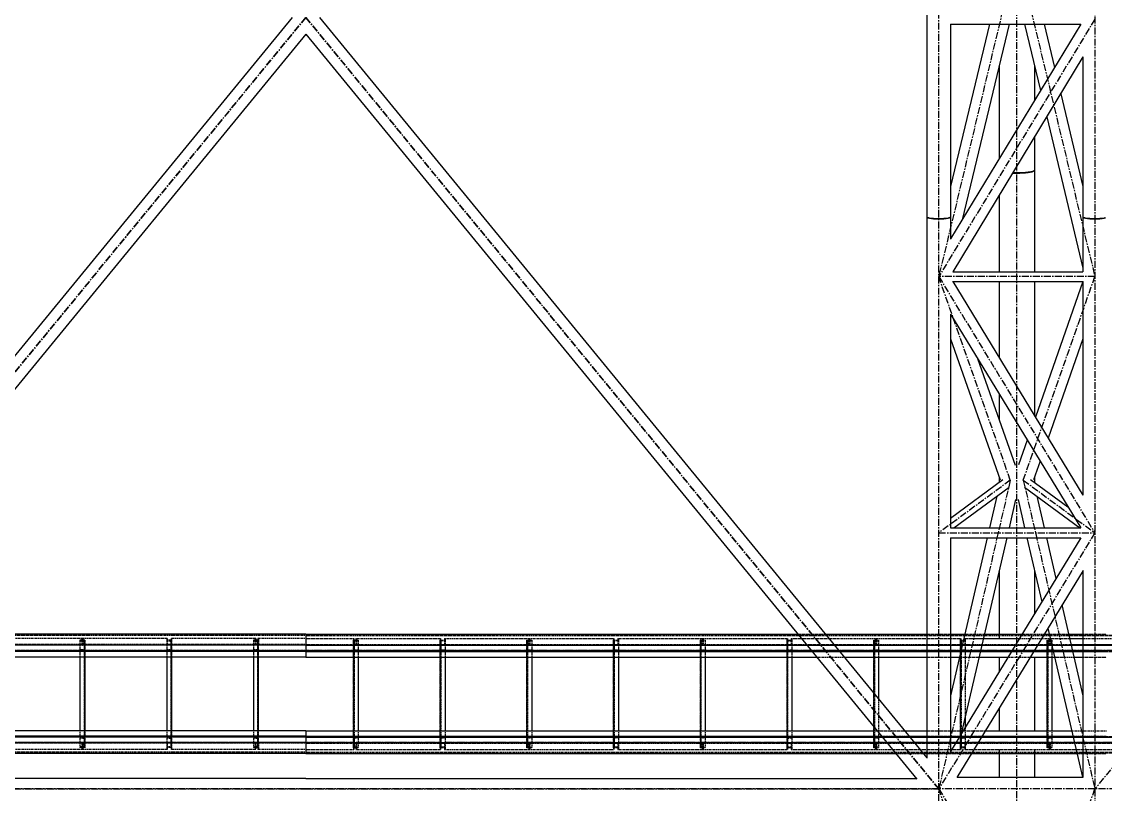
# Model space of a CAD drawing. Header units: millimetres. Extents: x 5143 to 30813, y 232 to 21408.
# Drawn here: x 17307 to 18557, y 4114 to 5006 of the extents above; entities that cross this region are included whole.
import ezdxf

# ---------------------------------------------------------------- set-up
doc = ezdxf.new("R2010")
doc.units = ezdxf.units.MM
doc.header["$LTSCALE"] = 0.25
for name, pattern in [('CENTER', [50.8, 31.75, -6.35, 6.35, -6.35]), ('XKITLINE00', [0]), ('XKITLINE02', [4, 2, -2]), ('XKITLINE03', [6, 3, -1, 1, -1])]:
    doc.linetypes.add(name, pattern=pattern)

msp = doc.modelspace()

# ---------------------------------------------------------------- linework, layer by layer
at = {"color": 8, "linetype": 'CENTER'}
for p, q in [((18365, 4780.4), (18365, 5900.3)), ((20005, 5900.3), (18545, 4120.6)), ((18545, 5900.3), (18545, 4780.4)), ((18455, 4834.3), (18455, 5726.2)), ((18447.5, 5055.3), (18365, 4711.5)), ((18462.5, 5055.3), (18545, 4711.5)), ((16905, 4120.6), (17635, 5010.4)), ((17635, 5010.4), (16905, 4120.6)), ((18365, 4120.6), (17635, 5010.4)), ((17635, 5010.4), (18365, 4120.6)), ((18545, 5008.4), (18365, 4711.5)), ((18455, 3665.6), (18455, 4834.3)), ((18365, 3598.6), (18365, 4780.4)), ((18545, 4780.4), (18545, 3598.6)), ((18365, 4711.5), (18545, 4416)), ((18545, 4711.5), (18365, 4711.5)), ((18447.5, 4476.7), (18365, 4711.5)), ((18462.5, 4476.7), (18545, 4711.5)), ((18447.5, 4476.7), (18365, 4120.6)), ((18447.5, 4476.7), (18365, 4416)), ((18462.5, 4476.7), (18545, 4120.6)), ((18462.5, 4476.7), (18545, 4416)), ((18545, 4416), (18365, 4120.6)), ((18365, 4416), (18545, 4416)), ((16905, 4120.6), (17635, 4120.6)), ((17635, 4120.6), (16905, 4120.6)), ((18365, 4120.6), (17635, 4120.6)), ((17635, 4120.6), (18365, 4120.6)), ((18365, 4120.6), (18545, 3825.1)), ((18545, 4120.6), (18365, 4120.6)), ((18447.5, 3885.8), (18365, 4120.6)), ((18462.5, 3885.8), (18545, 4120.6)), ((20005, 4120.6), (18545, 4120.6))]:
    msp.add_line(p, q, dxfattribs=at)
at = {"color": 8, "linetype": 'XKITLINE00'}
for p, q in [((18351.3, 5854.6), (18351.3, 4780.4)), ((17619.2, 5010.4), (16918.6, 4156.4)), ((17619.2, 5010.4), (16918.6, 4156.4)), ((17650.8, 5010.4), (18351.3, 4156.4)), ((17650.8, 5010.4), (18351.3, 4156.4)), ((18528.8, 5002.7), (18378.6, 4755.1)), ((18378.6, 5002.7), (18529, 5002.7)), ((18423.6, 5002.7), (18378.6, 4815.3)), ((18378.6, 5002.7), (18378.6, 4780.4)), ((18446.1, 5002.7), (18392, 4777.1)), ((18463.9, 5002.7), (18482.3, 4926)), ((18486.4, 5002.7), (18498.4, 4952.6)), ((17635, 4991.2), (16930.3, 4132.1)), ((17635, 4991.2), (16930.3, 4132.1)), ((17635, 4991.2), (18339.7, 4132.1)), ((17635, 4991.2), (18339.7, 4132.1)), ((18531.3, 4964.8), (18381.1, 4717)), ((18531.3, 4964.8), (18531.3, 4780.4)), ((18434.7, 4955), (18434.7, 4847.5)), ((18475.3, 4955), (18475.3, 4914.5)), ((18505.6, 4922.4), (18531.3, 4815.3)), ((18489.5, 4895.8), (18531.3, 4721.4)), ((18475.3, 4872.3), (18475.3, 4834.3)), ((18450.1, 4830.9), (18451.5, 4830.8)), ((18450.3, 4831.1), (18451.7, 4831)), ((18450.6, 4831.6), (18451.5, 4831.6)), ((18451.5, 4831.6), (18455, 4831.6)), ((18451.5, 4830.8), (18455, 4830.7)), ((18451.7, 4831), (18455, 4831)), ((18455, 4831.6), (18458.5, 4831.6)), ((18455, 4831), (18458.3, 4831)), ((18455, 4830.7), (18458.5, 4830.8)), ((18458.3, 4831), (18461.5, 4831.2)), ((18458.5, 4831.6), (18461.9, 4831.7)), ((18458.5, 4830.8), (18461.9, 4831)), ((18461.5, 4831.2), (18464.6, 4831.4)), ((18461.9, 4831.7), (18465.1, 4831.9)), ((18461.9, 4831), (18465.1, 4831.2)), ((18464.6, 4831.4), (18467.3, 4831.7)), ((18465.1, 4831.9), (18468, 4832.2)), ((18465.1, 4831.2), (18468, 4831.6)), ((18467.3, 4831.7), (18469.6, 4832.1)), ((18468, 4832.2), (18470.5, 4832.5)), ((18468, 4831.6), (18470.5, 4832)), ((18469.6, 4832.1), (18471.6, 4832.6)), ((18470.5, 4832.5), (18472.6, 4832.9)), ((18470.5, 4832), (18472.6, 4832.5)), ((18471.6, 4832.6), (18472.1, 4832.8)), ((18472.6, 4832.9), (18474.1, 4833.3)), ((18472.6, 4832.5), (18474.1, 4833.1)), ((18474.1, 4833.3), (18475, 4833.8)), ((18474.1, 4833.1), (18475, 4833.7)), ((18475.3, 4834.3), (18475, 4833.8)), ((18475.3, 4834.3), (18475, 4833.7)), ((18475.3, 4834.3), (18475.3, 4717.2)), ((18434.7, 4805.4), (18434.7, 4717.2)), ((18351.3, 4780.4), (18351.7, 4779.9)), ((18351.3, 4780.4), (18351.3, 4156.2)), ((18351.3, 4780.4), (18351.7, 4780)), ((18351.7, 4780), (18352.7, 4779.6)), ((18351.7, 4779.9), (18352.7, 4779.4)), ((18352.7, 4779.6), (18354.3, 4779.3)), ((18352.7, 4779.4), (18354.3, 4779)), ((18353, 4779.6), (18353.2, 4779.5)), ((18353.2, 4779.5), (18354.8, 4779)), ((18354.3, 4779.3), (18356.5, 4779)), ((18354.3, 4779), (18356.5, 4778.6)), ((18354.8, 4779), (18356.9, 4778.7)), ((18356.5, 4779), (18359.1, 4778.8)), ((18356.5, 4778.6), (18359.1, 4778.3)), ((18356.9, 4778.7), (18359.3, 4778.4)), ((18359.1, 4778.8), (18362, 4778.7)), ((18359.1, 4778.3), (18362, 4778.1)), ((18359.3, 4778.4), (18362.1, 4778.2)), ((18362, 4778.7), (18365, 4778.6)), ((18362, 4778.1), (18365, 4778.1)), ((18362.1, 4778.2), (18365, 4778.2)), ((18365, 4778.6), (18368, 4778.7)), ((18365, 4778.2), (18367.9, 4778.2)), ((18365, 4778.1), (18368, 4778.1)), ((18367.9, 4778.2), (18370.7, 4778.4)), ((18368, 4778.7), (18370.9, 4778.8)), ((18368, 4778.1), (18370.9, 4778.3)), ((18370.7, 4778.4), (18373.1, 4778.7)), ((18370.9, 4778.8), (18373.5, 4779)), ((18370.9, 4778.3), (18373.5, 4778.6)), ((18373.1, 4778.7), (18375.2, 4779)), ((18373.5, 4779), (18375.7, 4779.3)), ((18373.5, 4778.6), (18375.7, 4779)), ((18375.2, 4779), (18376.8, 4779.5)), ((18375.7, 4779.3), (18377.3, 4779.6)), ((18375.7, 4779), (18377.3, 4779.4)), ((18376.8, 4779.5), (18377, 4779.6)), ((18377.3, 4779.6), (18378.3, 4780)), ((18377.3, 4779.4), (18378.3, 4779.9)), ((18378.6, 4780.4), (18378.3, 4779.9)), ((18378.6, 4780.4), (18378.3, 4780)), ((18378.6, 4780.4), (18378.6, 4754.6)), ((18531.3, 4780.4), (18531.7, 4780)), ((18531.3, 4780.4), (18531.3, 4717)), ((18531.3, 4780.4), (18531.7, 4779.9)), ((18531.7, 4780), (18532.7, 4779.6)), ((18531.7, 4779.9), (18532.7, 4779.4)), ((18532.7, 4779.6), (18534.3, 4779.3)), ((18532.7, 4779.4), (18534.3, 4779)), ((18533, 4779.6), (18533.2, 4779.5)), ((18533.2, 4779.5), (18534.8, 4779)), ((18534.3, 4779.3), (18536.5, 4779)), ((18534.3, 4779), (18536.5, 4778.6)), ((18534.8, 4779), (18536.9, 4778.7)), ((18536.5, 4779), (18539.1, 4778.8)), ((18536.5, 4778.6), (18539.1, 4778.3)), ((18536.9, 4778.7), (18539.3, 4778.4)), ((18539.1, 4778.8), (18542, 4778.6)), ((18539.1, 4778.3), (18542, 4778.1)), ((18539.3, 4778.4), (18542.1, 4778.2)), ((18542, 4778.6), (18545, 4778.6)), ((18542, 4778.1), (18545, 4778.1)), ((18542.1, 4778.2), (18545, 4778.2)), ((18545, 4778.6), (18548, 4778.6)), ((18545, 4778.2), (18547.9, 4778.2)), ((18545, 4778.1), (18548, 4778.1)), ((18547.9, 4778.2), (18550.7, 4778.4)), ((18548, 4778.6), (18550.9, 4778.8)), ((18548, 4778.1), (18550.9, 4778.3)), ((18550.7, 4778.4), (18553.1, 4778.7)), ((18550.9, 4778.8), (18553.5, 4779)), ((18550.9, 4778.3), (18553.5, 4778.6)), ((18553.1, 4778.7), (18555.2, 4779)), ((18553.5, 4779), (18555.7, 4779.3)), ((18553.5, 4778.6), (18555.7, 4779)), ((18555.2, 4779), (18556.8, 4779.5)), ((18555.7, 4779.3), (18557.3, 4779.6)), ((18555.7, 4779), (18557.3, 4779.4)), ((18556.8, 4779.5), (18557, 4779.6)), ((18381.2, 4717.2), (18531.3, 4717.2)), ((18381, 4705.8), (18531.5, 4705.8)), ((18381.2, 4705.8), (18531.3, 4459.4)), ((18434.7, 4705.8), (18434.7, 4618)), ((18475.3, 4705.8), (18475.3, 4551.4)), ((18531.3, 4705.7), (18476.5, 4549.5)), ((18531.3, 4705.8), (18531.3, 4459.4)), ((18378.6, 4668.1), (18378.6, 4421.6)), ((18378.7, 4668.1), (18528.8, 4421.6)), ((18378.6, 4639.6), (18435.7, 4477.2)), ((18531.3, 4639.6), (18491.2, 4525.3)), ((18409.8, 4616.9), (18453, 4494.1)), ((18434.7, 4576.1), (18434.7, 4546.2)), ((18467.1, 4522.9), (18457, 4494.3)), ((18481.8, 4498.7), (18474.2, 4477.1)), ((18378.6, 4433.1), (18439, 4477.6)), ((18434.7, 4480.1), (18434.7, 4474.4)), ((18470.9, 4477.6), (18514, 4445.9)), ((18475.3, 4480.1), (18475.3, 4474.4)), ((18382.3, 4421.7), (18446.3, 4468.8)), ((18463.9, 4468.6), (18527.6, 4421.7)), ((18432, 4458.3), (18423.5, 4421.7)), ((18453.5, 4454.3), (18446, 4421.7)), ((18456.4, 4454.5), (18464, 4421.7)), ((18478, 4458.2), (18486.5, 4421.7)), ((18378.6, 4421.7), (18528.8, 4421.7)), ((18378.5, 4410.3), (18529, 4410.3)), ((18420.9, 4410.3), (18378.6, 4228)), ((18378.6, 4410.3), (18378.6, 4163.9)), ((18528.8, 4410.3), (18378.7, 4163.9)), ((18443.3, 4410.3), (18391, 4184.1)), ((18466.6, 4410.3), (18483.8, 4336.5)), ((18489.1, 4410.3), (18500, 4363.2)), ((18531.4, 4372.7), (18385.9, 4133.9)), ((18434.7, 4373), (18434.7, 4294.3)), ((18475.3, 4373), (18475.3, 4322.6)), ((18531.3, 4372.6), (18531.3, 4134)), ((18507.1, 4332.8), (18531.3, 4228)), ((18490.8, 4306.1), (18530.6, 4134.2)), ((18434.7, 4280.5), (18434.7, 4280.3)), ((18475.3, 4280.5), (18475.3, 4280.3)), ((18434.7, 4272.8), (18434.7, 4255.9)), ((18475.3, 4272.8), (18475.3, 4187.8)), ((18434.7, 4214), (18434.7, 4187.8)), ((18434.7, 4180.3), (18434.7, 4180)), ((18475.3, 4180.3), (18475.3, 4180)), ((18434.7, 4166.3), (18434.7, 4134.2)), ((18475.3, 4166.3), (18475.3, 4134.2)), ((17635, 4132.7), (16930.7, 4132.7)), ((17635, 4132.7), (16930.7, 4132.7)), ((17635, 4132.7), (18339.2, 4132.7)), ((17635, 4132.7), (18339.2, 4132.7)), ((18386.1, 4134.2), (18531.3, 4134.2))]:
    msp.add_line(p, q, dxfattribs=at)
at = {"color": 3, "linetype": 'XKITLINE02'}
for p, q in [((17635, 4298.1), (13535, 4298.1)), ((17635, 4297.6), (13535, 4297.6)), ((17376.7, 4287.1), (17274.3, 4287.1)), ((17377.2, 4294.3), (17279.6, 4294.3)), ((17371.4, 4287.1), (17371.4, 4286.3)), ((17374.5, 4292.3), (17374.5, 4168.3)), ((17374.5, 4292.3), (17374.5, 4272.8)), ((17380, 4292.3), (17374.5, 4292.3)), ((17374.5, 4292.3), (17374.5, 4291.6)), ((17380, 4292.3), (17374.5, 4292.3)), ((17374.5, 4291.6), (17379.3, 4291.2)), ((17376.7, 4294.3), (17376.7, 4287.1)), ((17475.1, 4294.3), (17377.2, 4294.3)), ((17377.2, 4294.3), (17377.2, 4286.3)), ((17377.2, 4294.3), (17377.2, 4286.3)), ((17377.8, 4294.3), (17377.8, 4287.1)), ((17480.3, 4287.1), (17377.8, 4287.1)), ((17379.3, 4292.3), (17379.3, 4168.3)), ((17379.3, 4291.2), (17379.3, 4281.3)), ((17380, 4292.3), (17380, 4168.3)), ((17380, 4292.3), (17380, 4272.8)), ((17380, 4292.3), (17380, 4280.3)), ((17383, 4287.1), (17383, 4286.3)), ((17576.7, 4287.1), (17474.3, 4287.1)), ((17480.2, 4287.1), (17474.3, 4287.1)), ((17474.3, 4287.1), (17474.3, 4286.3)), ((17474.5, 4294.3), (17474.5, 4286.3)), ((17474.5, 4292.3), (17474.5, 4291.6)), ((17480, 4292.3), (17474.5, 4292.3)), ((17474.5, 4292.3), (17474.5, 4168.3)), ((17474.5, 4292.3), (17474.5, 4272.8)), ((17480, 4292.3), (17474.5, 4292.3)), ((17474.5, 4291.6), (17479.3, 4291.2)), ((17475.1, 4294.3), (17475.1, 4287.1)), ((17479.3, 4292.3), (17479.3, 4168.3)), ((17479.3, 4291.2), (17479.3, 4281.3)), ((17577.2, 4294.3), (17479.6, 4294.3)), ((17479.6, 4294.3), (17479.6, 4287.1)), ((17480, 4292.3), (17480, 4280.3)), ((17480, 4292.3), (17480, 4168.3)), ((17480, 4292.3), (17480, 4272.8)), ((17480.2, 4294.3), (17480.2, 4286.3)), ((17480.3, 4287.1), (17480.3, 4286.3)), ((17571.4, 4287.1), (17571.4, 4286.3)), ((17635, 4287.1), (17574.3, 4287.1)), ((17574.3, 4287.1), (17574.3, 4286.3)), ((17574.5, 4292.3), (17574.5, 4291.6)), ((17580, 4292.3), (17574.5, 4292.3)), ((17574.5, 4292.3), (17574.5, 4168.3)), ((17574.5, 4292.3), (17574.5, 4272.8)), ((17580, 4292.3), (17574.5, 4292.3)), ((17574.5, 4291.6), (17579.3, 4291.2)), ((17576.7, 4294.3), (17576.7, 4287.1)), ((17577.2, 4294.3), (17577.2, 4286.3)), ((17579.3, 4292.3), (17579.3, 4168.3)), ((17579.3, 4291.2), (17579.3, 4281.3)), ((17635, 4294.3), (17579.6, 4294.3)), ((17579.6, 4294.3), (17579.6, 4287.1)), ((17580, 4292.3), (17580, 4280.3)), ((17580, 4292.3), (17580, 4168.3)), ((17580, 4292.3), (17580, 4272.8)), ((17580.2, 4294.3), (17580.2, 4286.3)), ((17635, 4298.1), (21735, 4298.1)), ((17635, 4297.6), (21735, 4297.6)), ((17635, 4294.3), (17690.4, 4294.3)), ((17635, 4287.1), (17695.6, 4287.1)), ((17689.8, 4294.3), (17689.8, 4286.3)), ((17690, 4292.3), (17695.5, 4292.3)), ((17690, 4292.3), (17690, 4280.3)), ((17690, 4292.3), (17690, 4168.3)), ((17690, 4292.3), (17690, 4272.8)), ((17690, 4292.3), (17695.5, 4292.3)), ((17690.4, 4294.3), (17690.4, 4287.1)), ((17690.7, 4292.3), (17690.7, 4168.3)), ((17695.5, 4291.6), (17690.7, 4291.2)), ((17690.7, 4291.2), (17690.7, 4281.3)), ((17692.7, 4294.3), (17790.4, 4294.3)), ((17692.7, 4294.3), (17692.7, 4286.3)), ((17693.3, 4294.3), (17693.3, 4287.1)), ((17693.3, 4287.1), (17795.6, 4287.1)), ((17695.5, 4292.3), (17695.5, 4291.6)), ((17695.5, 4292.3), (17695.5, 4168.3)), ((17695.5, 4292.3), (17695.5, 4272.8)), ((17695.6, 4287.1), (17695.6, 4286.3)), ((17698.6, 4287.1), (17698.6, 4286.3)), ((17789.7, 4287.1), (17789.7, 4286.3)), ((17789.7, 4287.1), (17892.2, 4287.1)), ((17789.8, 4294.3), (17789.8, 4286.3)), ((17789.8, 4287.1), (17795.6, 4287.1)), ((17790, 4292.3), (17795.5, 4292.3)), ((17790, 4292.3), (17790, 4280.3)), ((17790, 4292.3), (17790, 4168.3)), ((17790, 4292.3), (17790, 4272.8)), ((17790, 4292.3), (17795.5, 4292.3)), ((17790.4, 4294.3), (17790.4, 4287.1)), ((17790.7, 4292.3), (17790.7, 4168.3)), ((17795.5, 4291.6), (17790.7, 4291.2)), ((17790.7, 4291.2), (17790.7, 4281.3)), ((17794.9, 4294.3), (17794.9, 4287.1)), ((17794.9, 4294.3), (17892.7, 4294.3)), ((17795.5, 4294.3), (17795.5, 4286.3)), ((17795.5, 4292.3), (17795.5, 4291.6)), ((17795.5, 4292.3), (17795.5, 4168.3)), ((17795.5, 4292.3), (17795.5, 4272.8)), ((17795.6, 4287.1), (17795.6, 4286.3)), ((17886.9, 4287.1), (17886.9, 4286.3)), ((17890, 4292.3), (17890, 4168.3)), ((17890, 4292.3), (17890, 4272.8)), ((17890, 4292.3), (17895.5, 4292.3)), ((17890, 4292.3), (17895.5, 4292.3)), ((17890, 4292.3), (17890, 4280.3)), ((17890.7, 4292.3), (17890.7, 4168.3)), ((17895.5, 4291.6), (17890.7, 4291.2)), ((17890.7, 4291.2), (17890.7, 4281.3)), ((17892.2, 4294.3), (17892.2, 4287.1)), ((17892.7, 4294.3), (17892.7, 4286.3)), ((17892.7, 4294.3), (17990.4, 4294.3)), ((17892.7, 4294.3), (17892.7, 4286.3)), ((17893.3, 4294.3), (17893.3, 4287.1)), ((17893.3, 4287.1), (17995.6, 4287.1)), ((17895.5, 4292.3), (17895.5, 4168.3)), ((17895.5, 4292.3), (17895.5, 4272.8)), ((17895.5, 4292.3), (17895.5, 4291.6)), ((17898.6, 4287.1), (17898.6, 4286.3)), ((17989.7, 4287.1), (17989.7, 4286.3)), ((17989.7, 4287.1), (18092.2, 4287.1)), ((17989.8, 4294.3), (17989.8, 4286.3)), ((17989.8, 4287.1), (17995.6, 4287.1)), ((17990, 4292.3), (17990, 4168.3)), ((17990, 4292.3), (17990, 4272.8)), ((17990, 4292.3), (17995.5, 4292.3)), ((17990, 4292.3), (17995.5, 4292.3)), ((17990, 4292.3), (17990, 4280.3)), ((17990.4, 4294.3), (17990.4, 4287.1)), ((17990.7, 4292.3), (17990.7, 4168.3)), ((17995.5, 4291.6), (17990.7, 4291.2)), ((17990.7, 4291.2), (17990.7, 4281.3)), ((17994.9, 4294.3), (17994.9, 4287.1)), ((17994.9, 4294.3), (18092.7, 4294.3)), ((17995.5, 4294.3), (17995.5, 4286.3)), ((17995.5, 4292.3), (17995.5, 4168.3)), ((17995.5, 4292.3), (17995.5, 4272.8)), ((17995.5, 4292.3), (17995.5, 4291.6)), ((17995.6, 4287.1), (17995.6, 4286.3)), ((18086.9, 4287.1), (18086.9, 4286.3)), ((18090, 4292.3), (18090, 4168.3)), ((18090, 4292.3), (18090, 4272.8)), ((18090, 4292.3), (18095.5, 4292.3)), ((18090, 4292.3), (18095.5, 4292.3)), ((18090, 4292.3), (18090, 4280.3)), ((18090.7, 4292.3), (18090.7, 4168.3)), ((18095.5, 4291.6), (18090.7, 4291.2)), ((18090.7, 4291.2), (18090.7, 4281.3)), ((18092.2, 4294.3), (18092.2, 4287.1)), ((18092.7, 4294.3), (18190.4, 4294.3)), ((18092.7, 4294.3), (18092.7, 4286.3)), ((18092.7, 4294.3), (18092.7, 4286.3)), ((18093.3, 4294.3), (18093.3, 4287.1)), ((18093.3, 4287.1), (18195.6, 4287.1)), ((18095.5, 4292.3), (18095.5, 4168.3)), ((18095.5, 4292.3), (18095.5, 4272.8)), ((18095.5, 4292.3), (18095.5, 4291.6)), ((18098.6, 4287.1), (18098.6, 4286.3)), ((18189.7, 4287.1), (18189.7, 4286.3)), ((18189.7, 4287.1), (18213.2, 4287.1)), ((18189.8, 4294.3), (18189.8, 4286.3)), ((18189.8, 4287.1), (18195.6, 4287.1)), ((18190, 4292.3), (18190, 4168.3)), ((18190, 4292.3), (18190, 4272.8)), ((18190, 4292.3), (18195.5, 4292.3)), ((18190, 4292.3), (18195.5, 4292.3)), ((18190, 4292.3), (18190, 4280.3)), ((18190.4, 4294.3), (18190.4, 4287.1)), ((18190.7, 4292.3), (18190.7, 4168.3)), ((18190.7, 4291.2), (18195.5, 4291.6)), ((18190.7, 4291.2), (18190.7, 4281.3)), ((18194.9, 4294.3), (18194.9, 4287.1)), ((18194.9, 4294.3), (18207.3, 4294.3)), ((18195.5, 4294.3), (18195.5, 4286.3)), ((18195.5, 4292.3), (18195.5, 4168.3)), ((18195.5, 4292.3), (18195.5, 4272.8)), ((18195.5, 4292.3), (18195.5, 4291.6)), ((18195.6, 4287.1), (18195.6, 4286.3)), ((18202.9, 4299), (18234.4, 4299)), ((18207.3, 4294.3), (18292.7, 4294.3)), ((18213.2, 4287.1), (18292.2, 4287.1)), ((18286.9, 4287.1), (18286.9, 4286.3)), ((18290, 4292.3), (18290, 4168.3)), ((18290, 4292.3), (18290, 4272.8)), ((18290, 4292.3), (18295.5, 4292.3)), ((18290, 4292.3), (18295.5, 4292.3)), ((18290, 4292.3), (18290, 4280.3)), ((18290.7, 4292.3), (18290.7, 4168.3)), ((18290.7, 4291.2), (18295.5, 4291.6)), ((18290.7, 4291.2), (18290.7, 4281.3)), ((18292.2, 4294.3), (18292.2, 4287.1)), ((18292.7, 4294.3), (18390.4, 4294.3)), ((18292.7, 4294.3), (18292.7, 4286.3)), ((18292.7, 4294.3), (18292.7, 4286.3)), ((18293.3, 4294.3), (18293.3, 4287.1)), ((18293.3, 4287.1), (18395.6, 4287.1)), ((18295.5, 4292.3), (18295.5, 4168.3)), ((18295.5, 4292.3), (18295.5, 4272.8)), ((18295.5, 4292.3), (18295.5, 4291.6)), ((18298.6, 4287.1), (18298.6, 4286.3)), ((18351.3, 4299), (18378.6, 4299)), ((18389.7, 4287.1), (18389.7, 4286.3)), ((18389.7, 4287.1), (18398.3, 4287.1)), ((18389.8, 4294.3), (18389.8, 4286.3)), ((18390, 4292.3), (18390, 4168.3)), ((18390, 4292.3), (18395.5, 4292.3)), ((18390, 4292.3), (18395.5, 4292.3)), ((18390, 4292.3), (18390, 4280.3)), ((18390.4, 4294.3), (18390.4, 4287.1)), ((18390.7, 4292.3), (18390.7, 4168.3)), ((18390.7, 4291.2), (18395.5, 4291.6)), ((18390.7, 4291.2), (18390.7, 4281.3)), ((18394.9, 4294.3), (18394.9, 4287.1)), ((18394.9, 4294.3), (18458, 4294.3)), ((18395.1, 4299), (18417.6, 4299)), ((18395.5, 4294.3), (18395.5, 4286.3)), ((18395.5, 4292.3), (18395.5, 4168.3)), ((18395.5, 4292.3), (18395.5, 4203.7)), ((18395.5, 4292.3), (18395.5, 4291.6)), ((18395.6, 4287.1), (18395.6, 4286.3)), ((18396.4, 4287.1), (18492.2, 4287.1)), ((18401.6, 4294.3), (18492.7, 4294.3)), ((18460.9, 4299), (18486.4, 4299)), ((18486.9, 4287.1), (18486.9, 4286.3)), ((18490, 4292.3), (18495.5, 4292.3)), ((18490, 4292.3), (18490, 4280.3)), ((18490, 4292.3), (18490, 4168.3)), ((18490, 4292.3), (18490, 4272.8)), ((18490, 4292.3), (18495.5, 4292.3)), ((18490.7, 4292.3), (18490.7, 4168.3)), ((18490.7, 4291.2), (18495.5, 4291.6)), ((18490.7, 4291.2), (18490.7, 4281.3)), ((18492.2, 4294.3), (18492.2, 4287.1)), ((18492.4, 4299), (18514.9, 4299)), ((18492.7, 4294.3), (18531.3, 4294.3)), ((18492.7, 4294.3), (18492.7, 4286.3)), ((18492.7, 4294.3), (18492.7, 4286.3)), ((18493.3, 4294.3), (18493.3, 4287.1)), ((18493.3, 4287.1), (18595.6, 4287.1)), ((18495.5, 4292.3), (18495.5, 4291.6)), ((18495.5, 4292.3), (18495.5, 4168.3)), ((18495.5, 4292.3), (18495.5, 4272.8)), ((18498.6, 4287.1), (18498.6, 4286.3)), ((18515.8, 4294.3), (18590.4, 4294.3)), ((18517.4, 4287.1), (18595.6, 4287.1)), ((18531.3, 4299), (18558.6, 4299)), ((17635, 4280.3), (13535, 4280.3)), ((17635, 4280.3), (13535, 4280.3)), ((17635, 4279.8), (13535, 4279.8)), ((17635, 4279.4), (13535, 4279.4)), ((17635, 4279), (13535, 4279)), ((17377.2, 4286.3), (17274.3, 4286.3)), ((17379.3, 4281.3), (17374.5, 4281)), ((17374.5, 4281), (17374.5, 4280.3)), ((17380, 4280.3), (17374.5, 4280.3)), ((17480.3, 4286.3), (17377.2, 4286.3)), ((17380, 4286.3), (17377.2, 4286.3)), ((17577.2, 4286.3), (17474.3, 4286.3)), ((17479.3, 4281.3), (17474.5, 4281)), ((17474.5, 4281), (17474.5, 4280.3)), ((17480, 4280.3), (17474.5, 4280.3)), ((17635, 4286.3), (17574.3, 4286.3)), ((17579.3, 4281.3), (17574.5, 4281)), ((17574.5, 4281), (17574.5, 4280.3)), ((17580, 4280.3), (17574.5, 4280.3)), ((17635, 4286.3), (17580.2, 4286.3)), ((17635, 4286.3), (17695.6, 4286.3)), ((17635, 4286.3), (17689.8, 4286.3)), ((17635, 4280.3), (17635, 4279)), ((17635, 4280.3), (17635, 4279)), ((17635, 4280.3), (21735, 4280.3)), ((17635, 4280.3), (17635, 4279)), ((17635, 4280.3), (21735, 4280.3)), ((17635, 4280.3), (17635, 4279)), ((17635, 4279.8), (21735, 4279.8)), ((17635, 4279.4), (21735, 4279.4)), ((17635, 4279), (21735, 4279)), ((17690, 4280.3), (17695.5, 4280.3)), ((17690.7, 4281.3), (17695.5, 4281)), ((17692.7, 4286.3), (17795.6, 4286.3)), ((17695.5, 4281), (17695.5, 4280.3)), ((17789.7, 4286.3), (17892.7, 4286.3)), ((17790, 4280.3), (17795.5, 4280.3)), ((17790.7, 4281.3), (17795.5, 4281)), ((17795.5, 4281), (17795.5, 4280.3)), ((17890, 4286.3), (17892.7, 4286.3)), ((17890, 4280.3), (17895.5, 4280.3)), ((17890.7, 4281.3), (17895.5, 4281)), ((17892.7, 4286.3), (17995.6, 4286.3)), ((17895.5, 4281), (17895.5, 4280.3)), ((17989.7, 4286.3), (18092.7, 4286.3)), ((17990, 4280.3), (17995.5, 4280.3)), ((17990.7, 4281.3), (17995.5, 4281)), ((17995.5, 4281), (17995.5, 4280.3)), ((18090, 4286.3), (18092.7, 4286.3)), ((18090, 4280.3), (18095.5, 4280.3)), ((18090.7, 4281.3), (18095.5, 4281)), ((18092.7, 4286.3), (18195.6, 4286.3)), ((18095.5, 4281), (18095.5, 4280.3)), ((18189.7, 4286.3), (18292.7, 4286.3)), ((18190, 4280.3), (18195.5, 4280.3)), ((18190.7, 4281.3), (18195.5, 4281)), ((18195.5, 4281), (18195.5, 4280.3)), ((18213.9, 4286.3), (18292.7, 4286.3)), ((18219.3, 4279), (18250.8, 4279)), ((18290, 4280.3), (18295.5, 4280.3)), ((18290.7, 4281.3), (18295.5, 4281)), ((18292.7, 4286.3), (18395.6, 4286.3)), ((18295.5, 4281), (18295.5, 4280.3)), ((18351.3, 4279), (18378.6, 4279)), ((18377.3, 4286.3), (18389.8, 4286.3)), ((18389.7, 4286.3), (18492.7, 4286.3)), ((18390, 4280.3), (18395.5, 4280.3)), ((18390.4, 4279), (18412.9, 4279)), ((18390.7, 4281.3), (18395.5, 4281)), ((18395.5, 4281), (18395.5, 4280.3)), ((18448.7, 4279), (18474.3, 4279)), ((18453.2, 4286.3), (18492.7, 4286.3)), ((18490, 4280.3), (18495.5, 4280.3)), ((18490.7, 4281.3), (18495.5, 4281)), ((18492.7, 4286.3), (18595.6, 4286.3)), ((18495.5, 4281), (18495.5, 4280.3)), ((18497.1, 4279), (18519.5, 4279)), ((18531.3, 4286.3), (18589.8, 4286.3)), ((18531.3, 4279), (18558.6, 4279)), ((18224.4, 4272.8), (18255.9, 4272.8)), ((18351.3, 4272.8), (18378.6, 4272.8)), ((18389, 4272.8), (18411.5, 4272.8)), ((18445, 4272.8), (18470.5, 4272.8)), ((18498.5, 4272.8), (18521, 4272.8)), ((18531.3, 4272.8), (18558.6, 4272.8)), ((18290, 4231.2), (18290, 4192.8)), ((17635, 4187.8), (17635, 4180.3)), ((17635, 4187.8), (17635, 4180.3)), ((18294.1, 4187.8), (18325.6, 4187.8)), ((18351.3, 4187.8), (18391.8, 4187.8)), ((18393.2, 4187.8), (18418.7, 4187.8)), ((18518.2, 4187.8), (18558.6, 4187.8)), ((17635, 4181.1), (13535, 4181.1)), ((17635, 4180.7), (13535, 4180.7)), ((17635, 4180.3), (13535, 4180.3)), ((17635, 4180.2), (13535, 4180.2)), ((17374.5, 4180.3), (17374.5, 4179.6)), ((17380, 4180.3), (17374.5, 4180.3)), ((17374.5, 4179.6), (17379.3, 4179.2)), ((17379.3, 4179.2), (17379.3, 4169.3)), ((17380, 4180.3), (17380, 4168.3)), ((17474.5, 4180.3), (17474.5, 4179.6)), ((17480, 4180.3), (17474.5, 4180.3)), ((17474.5, 4179.6), (17479.3, 4179.2)), ((17479.3, 4179.2), (17479.3, 4169.3)), ((17480, 4180.3), (17480, 4168.3)), ((17574.5, 4180.3), (17574.5, 4179.6)), ((17580, 4180.3), (17574.5, 4180.3)), ((17574.5, 4179.6), (17579.3, 4179.2)), ((17579.3, 4179.2), (17579.3, 4169.3)), ((17580, 4180.3), (17580, 4168.3)), ((17635, 4181.6), (17635, 4180.3)), ((17635, 4181.6), (17635, 4180.3)), ((17635, 4181.1), (21735, 4181.1)), ((17635, 4180.7), (21735, 4180.7)), ((17635, 4180.3), (21735, 4180.3)), ((17635, 4180.2), (21735, 4180.2)), ((17690, 4180.3), (17695.5, 4180.3)), ((17690, 4180.3), (17690, 4168.3)), ((17695.5, 4179.6), (17690.7, 4179.2)), ((17690.7, 4179.2), (17690.7, 4169.3)), ((17695.5, 4180.3), (17695.5, 4179.6)), ((17790, 4180.3), (17795.5, 4180.3)), ((17790, 4180.3), (17790, 4168.3)), ((17795.5, 4179.6), (17790.7, 4179.2)), ((17790.7, 4179.2), (17790.7, 4169.3)), ((17795.5, 4180.3), (17795.5, 4179.6)), ((17890, 4180.3), (17895.5, 4180.3)), ((17890, 4180.3), (17890, 4168.3)), ((17895.5, 4179.6), (17890.7, 4179.2)), ((17890.7, 4179.2), (17890.7, 4169.3)), ((17895.5, 4180.3), (17895.5, 4179.6)), ((17990, 4180.3), (17995.5, 4180.3)), ((17990, 4180.3), (17990, 4168.3)), ((17995.5, 4179.6), (17990.7, 4179.2)), ((17990.7, 4179.2), (17990.7, 4169.3)), ((17995.5, 4180.3), (17995.5, 4179.6)), ((18090, 4180.3), (18095.5, 4180.3)), ((18090, 4180.3), (18090, 4168.3)), ((18095.5, 4179.6), (18090.7, 4179.2)), ((18090.7, 4179.2), (18090.7, 4169.3)), ((18095.5, 4180.3), (18095.5, 4179.6)), ((18190, 4180.3), (18195.5, 4180.3)), ((18190, 4180.3), (18190, 4168.3)), ((18190.7, 4179.2), (18195.5, 4179.6)), ((18190.7, 4179.2), (18190.7, 4169.3)), ((18195.5, 4180.3), (18195.5, 4179.6)), ((18290, 4180.3), (18295.5, 4180.3)), ((18290, 4180.3), (18290, 4168.3)), ((18290.7, 4179.2), (18295.5, 4179.6)), ((18290.7, 4179.2), (18290.7, 4169.3)), ((18295.5, 4180.3), (18295.5, 4179.6)), ((18299.2, 4181.6), (18330.7, 4181.6)), ((18351.3, 4181.6), (18414.9, 4181.6)), ((18390, 4180.3), (18395.5, 4180.3)), ((18390, 4180.3), (18390, 4168.3)), ((18390.7, 4179.2), (18395.5, 4179.6)), ((18390.7, 4179.2), (18390.7, 4169.3)), ((18395.5, 4180.3), (18395.5, 4179.6)), ((18490, 4180.3), (18495.5, 4180.3)), ((18490, 4180.3), (18490, 4168.3)), ((18490.7, 4179.2), (18495.5, 4179.6)), ((18490.7, 4179.2), (18490.7, 4169.3)), ((18495.5, 4180.3), (18495.5, 4179.6)), ((18519.6, 4181.6), (18558.6, 4181.6)), ((17635, 4163), (13535, 4163)), ((17635, 4162.4), (13535, 4162.4)), ((17377.2, 4174.3), (17274.3, 4174.3)), ((17376.7, 4173.5), (17274.3, 4173.5)), ((17377.2, 4166.3), (17279.6, 4166.3)), ((17371.4, 4174.3), (17371.4, 4173.5)), ((17379.3, 4169.3), (17374.5, 4169)), ((17374.5, 4169), (17374.5, 4168.3)), ((17380, 4168.3), (17374.5, 4168.3)), ((17380, 4168.3), (17374.5, 4168.3)), ((17376.7, 4173.5), (17376.7, 4166.3)), ((17480.3, 4174.3), (17377.2, 4174.3)), ((17377.2, 4174.3), (17377.2, 4166.3)), ((17377.2, 4174.3), (17377.2, 4166.3)), ((17475.1, 4166.3), (17377.2, 4166.3)), ((17480.3, 4173.5), (17377.8, 4173.5)), ((17377.8, 4173.5), (17377.8, 4166.3)), ((17383, 4174.3), (17383, 4173.5)), ((17577.2, 4174.3), (17474.3, 4174.3)), ((17474.3, 4174.3), (17474.3, 4173.5)), ((17576.7, 4173.5), (17474.3, 4173.5)), ((17474.5, 4174.3), (17474.5, 4166.3)), ((17479.3, 4169.3), (17474.5, 4169)), ((17474.5, 4169), (17474.5, 4168.3)), ((17480, 4168.3), (17474.5, 4168.3)), ((17480, 4168.3), (17474.5, 4168.3)), ((17475.1, 4173.5), (17475.1, 4166.3)), ((17479.6, 4173.5), (17479.6, 4166.3)), ((17577.2, 4166.3), (17479.6, 4166.3)), ((17480.2, 4174.3), (17480.2, 4166.3)), ((17480.3, 4174.3), (17480.3, 4173.5)), ((17571.4, 4174.3), (17571.4, 4173.5)), ((17635, 4174.3), (17574.3, 4174.3)), ((17574.3, 4174.3), (17574.3, 4173.5)), ((17635, 4173.5), (17574.3, 4173.5)), ((17579.3, 4169.3), (17574.5, 4169)), ((17574.5, 4169), (17574.5, 4168.3)), ((17580, 4168.3), (17574.5, 4168.3)), ((17580, 4168.3), (17574.5, 4168.3)), ((17576.7, 4173.5), (17576.7, 4166.3)), ((17577.2, 4174.3), (17577.2, 4166.3)), ((17579.6, 4173.5), (17579.6, 4166.3)), ((17635, 4166.3), (17579.6, 4166.3)), ((17580.2, 4174.3), (17580.2, 4166.3)), ((17635, 4174.3), (17695.6, 4174.3)), ((17635, 4173.5), (17695.6, 4173.5)), ((17635, 4166.3), (17690.4, 4166.3)), ((17635, 4163), (21735, 4163)), ((17635, 4162.4), (21735, 4162.4)), ((17689.8, 4174.3), (17689.8, 4166.3)), ((17690, 4168.3), (17695.5, 4168.3)), ((17690, 4168.3), (17695.5, 4168.3)), ((17690.4, 4173.5), (17690.4, 4166.3)), ((17690.7, 4169.3), (17695.5, 4169)), ((17692.7, 4174.3), (17795.6, 4174.3)), ((17692.7, 4174.3), (17692.7, 4166.3)), ((17692.7, 4166.3), (17790.4, 4166.3)), ((17693.3, 4173.5), (17795.6, 4173.5)), ((17693.3, 4173.5), (17693.3, 4166.3)), ((17695.5, 4169), (17695.5, 4168.3)), ((17695.6, 4174.3), (17695.6, 4173.5)), ((17698.6, 4174.3), (17698.6, 4173.5)), ((17789.7, 4174.3), (17892.7, 4174.3)), ((17789.7, 4174.3), (17789.7, 4173.5)), ((17789.7, 4173.5), (17892.2, 4173.5)), ((17789.8, 4174.3), (17789.8, 4166.3)), ((17790, 4168.3), (17795.5, 4168.3)), ((17790, 4168.3), (17795.5, 4168.3)), ((17790.4, 4173.5), (17790.4, 4166.3)), ((17790.7, 4169.3), (17795.5, 4169)), ((17794.9, 4173.5), (17794.9, 4166.3)), ((17794.9, 4166.3), (17892.7, 4166.3)), ((17795.5, 4174.3), (17795.5, 4166.3)), ((17795.5, 4169), (17795.5, 4168.3)), ((17795.6, 4174.3), (17795.6, 4173.5)), ((17886.9, 4174.3), (17886.9, 4173.5)), ((17890, 4168.3), (17895.5, 4168.3)), ((17890, 4168.3), (17895.5, 4168.3)), ((17890.7, 4169.3), (17895.5, 4169)), ((17892.2, 4173.5), (17892.2, 4166.3)), ((17892.7, 4174.3), (17892.7, 4166.3)), ((17892.7, 4174.3), (17995.6, 4174.3)), ((17892.7, 4174.3), (17892.7, 4166.3)), ((17892.7, 4166.3), (17990.4, 4166.3)), ((17893.3, 4173.5), (17995.6, 4173.5)), ((17893.3, 4173.5), (17893.3, 4166.3)), ((17895.5, 4169), (17895.5, 4168.3)), ((17898.6, 4174.3), (17898.6, 4173.5)), ((17989.7, 4174.3), (18090, 4174.3)), ((17989.7, 4174.3), (17989.7, 4173.5)), ((17989.7, 4173.5), (18092.2, 4173.5)), ((17989.8, 4174.3), (17989.8, 4166.3)), ((17990, 4168.3), (17995.5, 4168.3)), ((17990, 4168.3), (17995.5, 4168.3)), ((17990.4, 4173.5), (17990.4, 4166.3)), ((17990.7, 4169.3), (17995.5, 4169)), ((17994.9, 4173.5), (17994.9, 4166.3)), ((17994.9, 4166.3), (18092.7, 4166.3)), ((17995.5, 4174.3), (17995.5, 4166.3)), ((17995.5, 4169), (17995.5, 4168.3)), ((17995.6, 4174.3), (17995.6, 4173.5)), ((18086.9, 4174.3), (18092.7, 4174.3)), ((18086.9, 4174.3), (18086.9, 4173.5)), ((18086.9, 4173.5), (18092.2, 4173.5)), ((18090, 4168.3), (18095.5, 4168.3)), ((18090, 4168.3), (18095.5, 4168.3)), ((18090.7, 4169.3), (18095.5, 4169)), ((18092.2, 4173.5), (18092.2, 4166.3)), ((18092.2, 4166.3), (18092.7, 4166.3)), ((18092.7, 4174.3), (18092.7, 4166.3)), ((18092.7, 4174.3), (18195.6, 4174.3)), ((18092.7, 4174.3), (18092.7, 4166.3)), ((18092.7, 4166.3), (18190.4, 4166.3)), ((18093.3, 4173.5), (18195.6, 4173.5)), ((18093.3, 4173.5), (18093.3, 4166.3)), ((18095.5, 4169), (18095.5, 4168.3)), ((18098.6, 4174.3), (18098.6, 4173.5)), ((18189.7, 4174.3), (18290, 4174.3)), ((18189.7, 4174.3), (18189.7, 4173.5)), ((18189.7, 4173.5), (18292.2, 4173.5)), ((18189.8, 4174.3), (18189.8, 4166.3)), ((18190, 4168.3), (18195.5, 4168.3)), ((18190, 4168.3), (18195.5, 4168.3)), ((18190.4, 4173.5), (18190.4, 4166.3)), ((18190.7, 4169.3), (18195.5, 4169)), ((18194.9, 4173.5), (18194.9, 4166.3)), ((18194.9, 4166.3), (18292.7, 4166.3)), ((18195.5, 4174.3), (18195.5, 4166.3)), ((18195.5, 4169), (18195.5, 4168.3)), ((18195.6, 4174.3), (18195.6, 4173.5)), ((18286.9, 4174.3), (18292.7, 4174.3)), ((18286.9, 4174.3), (18286.9, 4173.5)), ((18286.9, 4173.5), (18292.2, 4173.5)), ((18290, 4168.3), (18295.5, 4168.3)), ((18290, 4168.3), (18295.5, 4168.3)), ((18290.7, 4169.3), (18295.5, 4169)), ((18292.2, 4173.5), (18292.2, 4166.3)), ((18292.2, 4166.3), (18292.7, 4166.3)), ((18292.7, 4174.3), (18395.6, 4174.3)), ((18292.7, 4174.3), (18292.7, 4166.3)), ((18292.7, 4174.3), (18292.7, 4166.3)), ((18292.7, 4166.3), (18390.4, 4166.3)), ((18293.3, 4173.5), (18395.6, 4173.5)), ((18293.3, 4173.5), (18293.3, 4166.3)), ((18295.5, 4169), (18295.5, 4168.3)), ((18298.6, 4174.3), (18298.6, 4173.5)), ((18389.7, 4174.3), (18490, 4174.3)), ((18389.7, 4174.3), (18389.7, 4173.5)), ((18389.7, 4173.5), (18492.2, 4173.5)), ((18389.8, 4174.3), (18389.8, 4166.3)), ((18390, 4168.3), (18395.5, 4168.3)), ((18390, 4168.3), (18395.5, 4168.3)), ((18390.4, 4173.5), (18390.4, 4166.3)), ((18390.7, 4169.3), (18395.5, 4169)), ((18394.9, 4173.5), (18394.9, 4166.3)), ((18394.9, 4166.3), (18492.7, 4166.3)), ((18395.5, 4174.3), (18395.5, 4166.3)), ((18395.5, 4169), (18395.5, 4168.3)), ((18395.6, 4174.3), (18395.6, 4173.5)), ((18486.9, 4174.3), (18492.7, 4174.3)), ((18486.9, 4174.3), (18486.9, 4173.5)), ((18486.9, 4173.5), (18492.2, 4173.5)), ((18490, 4168.3), (18495.5, 4168.3)), ((18490, 4168.3), (18495.5, 4168.3)), ((18490.7, 4169.3), (18495.5, 4169)), ((18492.2, 4173.5), (18492.2, 4166.3)), ((18492.2, 4166.3), (18492.7, 4166.3)), ((18492.7, 4174.3), (18595.6, 4174.3)), ((18492.7, 4174.3), (18492.7, 4166.3)), ((18492.7, 4174.3), (18492.7, 4166.3)), ((18492.7, 4166.3), (18590.4, 4166.3)), ((18493.3, 4173.5), (18595.6, 4173.5)), ((18493.3, 4173.5), (18493.3, 4166.3)), ((18495.5, 4169), (18495.5, 4168.3)), ((18498.6, 4174.3), (18498.6, 4173.5)), ((18315.6, 4161.6), (18347.1, 4161.6)), ((18351.3, 4161.6), (18402.8, 4161.6)), ((18524.3, 4161.6), (18558.6, 4161.6))]:
    msp.add_line(p, q, dxfattribs=at)
at = {"color": 7, "linetype": 'XKITLINE00'}
for p, q in [((17635, 4299), (17067.1, 4299)), ((17635, 4299), (17635, 4279)), ((17635, 4299), (17635, 4279)), ((17635, 4299), (17635, 4279)), ((17635, 4299), (18202.9, 4299)), ((17635, 4299), (17635, 4279)), ((18234.4, 4299), (18351.3, 4299)), ((18378.6, 4299), (18395.1, 4299)), ((18417.6, 4299), (18460.9, 4299)), ((18486.4, 4299), (18492.4, 4299)), ((18514.9, 4299), (18531.3, 4299)), ((17635, 4279), (17050.7, 4279)), ((17635, 4279), (17635, 4272.8)), ((17635, 4279), (17635, 4272.8)), ((17635, 4279), (17635, 4272.8)), ((17635, 4279), (18219.3, 4279)), ((17635, 4279), (17635, 4272.8)), ((18250.8, 4279), (18351.3, 4279)), ((18378.6, 4279), (18390.4, 4279)), ((18412.9, 4279), (18448.7, 4279)), ((18474.3, 4279), (18497.1, 4279)), ((18519.5, 4279), (18531.3, 4279)), ((17635, 4272.8), (17045.6, 4272.8)), ((17374.5, 4272.8), (17374.5, 4187.8)), ((17380, 4272.8), (17380, 4187.8)), ((17474.5, 4272.8), (17474.5, 4187.8)), ((17480, 4272.8), (17480, 4187.8)), ((17574.5, 4272.8), (17574.5, 4187.8)), ((17580, 4272.8), (17580, 4187.8)), ((17635, 4272.8), (18224.4, 4272.8)), ((17690, 4272.8), (17690, 4187.8)), ((17695.5, 4272.8), (17695.5, 4187.8)), ((17790, 4272.8), (17790, 4187.8)), ((17795.5, 4272.8), (17795.5, 4187.8)), ((17890, 4272.8), (17890, 4187.8)), ((17895.5, 4272.8), (17895.5, 4187.8)), ((17990, 4272.8), (17990, 4187.8)), ((17995.5, 4272.8), (17995.5, 4187.8)), ((18090, 4272.8), (18090, 4187.8)), ((18095.5, 4272.8), (18095.5, 4187.8)), ((18190, 4272.8), (18190, 4187.8)), ((18195.5, 4272.8), (18195.5, 4187.8)), ((18255.9, 4272.8), (18351.3, 4272.8)), ((18290, 4272.8), (18290, 4231.2)), ((18295.5, 4272.8), (18295.5, 4224.5)), ((18378.6, 4272.8), (18389, 4272.8)), ((18411.5, 4272.8), (18445, 4272.8)), ((18470.5, 4272.8), (18498.5, 4272.8)), ((18490, 4272.8), (18490, 4187.8)), ((18495.5, 4272.8), (18495.5, 4187.8)), ((18521, 4272.8), (18531.3, 4272.8)), ((18395.5, 4203.7), (18395.5, 4191.6)), ((17635, 4187.8), (16975.9, 4187.8)), ((17635, 4187.8), (17635, 4181.6)), ((17635, 4187.8), (17635, 4181.6)), ((17635, 4187.8), (17635, 4181.6)), ((17635, 4187.8), (18294.1, 4187.8)), ((17635, 4187.8), (17635, 4181.6)), ((18290, 4192.8), (18290, 4187.8)), ((18325.6, 4187.8), (18351.3, 4187.8)), ((18391.8, 4187.8), (18393.2, 4187.8)), ((18418.7, 4187.8), (18518.2, 4187.8)), ((17635, 4181.6), (16970.8, 4181.6)), ((17635, 4181.6), (17635, 4161.6)), ((17635, 4181.6), (17635, 4161.6)), ((17635, 4181.6), (17635, 4161.6)), ((17635, 4181.6), (18299.2, 4181.6)), ((17635, 4181.6), (17635, 4161.6)), ((18330.7, 4181.6), (18351.3, 4181.6)), ((18414.9, 4181.6), (18519.6, 4181.6)), ((17635, 4161.6), (16954.4, 4161.6)), ((17635, 4161.6), (18315.6, 4161.6)), ((18347.1, 4161.6), (18351.3, 4161.6)), ((18402.8, 4161.6), (18524.3, 4161.6))]:
    msp.add_line(p, q, dxfattribs=at)
at = {"color": 1, "linetype": 'XKITLINE03'}
for p, q in [((17380, 4168.3), (17380, 4292.3)), ((17480, 4168.3), (17480, 4292.3)), ((17580, 4168.3), (17580, 4292.3)), ((17690, 4168.3), (17690, 4292.3)), ((17790, 4168.3), (17790, 4292.3)), ((17890, 4168.3), (17890, 4292.3)), ((17990, 4168.3), (17990, 4292.3)), ((18090, 4168.3), (18090, 4292.3)), ((18190, 4168.3), (18190, 4292.3)), ((18290, 4168.3), (18290, 4292.3)), ((18390, 4168.3), (18390, 4292.3)), ((18490, 4168.3), (18490, 4292.3)), ((17635, 4286.3), (13535, 4286.3)), ((13535, 4280.3), (17635, 4280.3)), ((17377.2, 4286.3), (17280.2, 4286.3)), ((17474.5, 4286.3), (17377.2, 4286.3)), ((17577.2, 4286.3), (17480.2, 4286.3)), ((17635, 4286.3), (17580.2, 4286.3)), ((17635, 4286.3), (21735, 4286.3)), ((17635, 4286.3), (17689.8, 4286.3)), ((21735, 4280.3), (17635, 4280.3)), ((17692.7, 4286.3), (17789.8, 4286.3)), ((17795.5, 4286.3), (17892.7, 4286.3)), ((17892.7, 4286.3), (17989.8, 4286.3)), ((17995.5, 4286.3), (18092.7, 4286.3)), ((18092.7, 4286.3), (18189.8, 4286.3)), ((18195.5, 4286.3), (18292.7, 4286.3)), ((18292.7, 4286.3), (18389.8, 4286.3)), ((18395.5, 4286.3), (18492.7, 4286.3)), ((18492.7, 4286.3), (18589.8, 4286.3)), ((17635, 4180.3), (13535, 4180.3)), ((17635, 4180.3), (21735, 4180.3)), ((17635, 4174.3), (13535, 4174.3)), ((17280.2, 4174.3), (17377.2, 4174.3)), ((17377.2, 4174.3), (17474.5, 4174.3)), ((17480.2, 4174.3), (17577.2, 4174.3)), ((17580.2, 4174.3), (17635, 4174.3)), ((17635, 4174.3), (21735, 4174.3)), ((17689.8, 4174.3), (17635, 4174.3)), ((17789.8, 4174.3), (17692.7, 4174.3)), ((17892.7, 4174.3), (17795.5, 4174.3)), ((17989.8, 4174.3), (17892.7, 4174.3)), ((18092.7, 4174.3), (17995.5, 4174.3)), ((18189.8, 4174.3), (18092.7, 4174.3)), ((18292.7, 4174.3), (18195.5, 4174.3)), ((18389.8, 4174.3), (18292.7, 4174.3)), ((18492.7, 4174.3), (18395.5, 4174.3)), ((18589.8, 4174.3), (18492.7, 4174.3))]:
    msp.add_line(p, q, dxfattribs=at)
at = {"color": 8, "linetype": 'XKITLINE00'}
for centre in [(18455, 4834.3), (18455, 4834.3), (18365, 4780.4), (18365, 4780.4), (18545, 4780.4), (18545, 4780.4), (18365, 4711.5), (18365, 4711.5), (18365, 4711.5), (18365, 4711.5), (18365, 4711.5), (18545, 4711.5), (18545, 4711.5), (18545, 4711.5), (18447.5, 4476.7), (18447.5, 4476.7), (18447.5, 4476.7), (18462.5, 4476.7), (18462.5, 4476.7), (18462.5, 4476.7), (18365, 4416), (18365, 4416), (18545, 4416), (18545, 4416), (18545, 4416), (18545, 4416), (18365, 4120.6), (18365, 4120.6), (18365, 4120.6), (18365, 4120.6), (18365, 4120.6), (18365, 4120.6), (18365, 4120.6), (18365, 4120.6), (18365, 4120.6), (18545, 4120.6), (18545, 4120.6), (18545, 4120.6), (18545, 4120.6), (18545, 4120.6)]:
    msp.add_circle(centre, 0.05, dxfattribs=at)
at = {"color": 1, "linetype": 'XKITLINE00'}
for centre in [(17380, 4292.3), (17480, 4292.3), (17580, 4292.3), (17690, 4292.3), (17790, 4292.3), (17890, 4292.3), (17990, 4292.3), (18090, 4292.3), (18190, 4292.3), (18290, 4292.3), (18390, 4292.3), (18490, 4292.3), (17377.2, 4286.3), (17377.2, 4286.3), (17380, 4280.3), (17474.5, 4286.3), (17480, 4280.3), (17480.2, 4286.3), (17577.2, 4286.3), (17580, 4280.3), (17580.2, 4286.3), (17635, 4286.3), (17635, 4286.3), (17635, 4286.3), (17635, 4286.3), (17635, 4280.3), (17635, 4280.3), (17635, 4280.3), (17635, 4280.3), (17689.8, 4286.3), (17690, 4280.3), (17692.7, 4286.3), (17789.8, 4286.3), (17790, 4280.3), (17795.5, 4286.3), (17890, 4280.3), (17892.7, 4286.3), (17892.7, 4286.3), (17989.8, 4286.3), (17990, 4280.3), (17995.5, 4286.3), (18090, 4280.3), (18092.7, 4286.3), (18092.7, 4286.3), (18189.8, 4286.3), (18190, 4280.3), (18195.5, 4286.3), (18290, 4280.3), (18292.7, 4286.3), (18292.7, 4286.3), (18389.8, 4286.3), (18390, 4280.3), (18395.5, 4286.3), (18490, 4280.3), (18492.7, 4286.3), (18492.7, 4286.3), (17380, 4180.3), (17480, 4180.3), (17580, 4180.3), (17635, 4180.3), (17635, 4180.3), (17635, 4180.3), (17635, 4180.3), (17690, 4180.3), (17790, 4180.3), (17890, 4180.3), (17990, 4180.3), (18090, 4180.3), (18190, 4180.3), (18290, 4180.3), (18390, 4180.3), (18490, 4180.3), (17377.2, 4174.3), (17377.2, 4174.3), (17380, 4168.3), (17474.5, 4174.3), (17480, 4168.3), (17480.2, 4174.3), (17577.2, 4174.3), (17580, 4168.3), (17580.2, 4174.3), (17635, 4174.3), (17635, 4174.3), (17635, 4174.3), (17635, 4174.3), (17689.8, 4174.3), (17690, 4168.3), (17692.7, 4174.3), (17789.8, 4174.3), (17790, 4168.3), (17795.5, 4174.3), (17890, 4168.3), (17892.7, 4174.3), (17892.7, 4174.3), (17989.8, 4174.3), (17990, 4168.3), (17995.5, 4174.3), (18090, 4168.3), (18092.7, 4174.3), (18092.7, 4174.3), (18189.8, 4174.3), (18190, 4168.3), (18195.5, 4174.3), (18290, 4168.3), (18292.7, 4174.3), (18292.7, 4174.3), (18389.8, 4174.3), (18390, 4168.3), (18395.5, 4174.3), (18490, 4168.3), (18492.7, 4174.3), (18492.7, 4174.3)]:
    msp.add_circle(centre, 0.05, dxfattribs=at)

doc.saveas('drawing.dxf')
